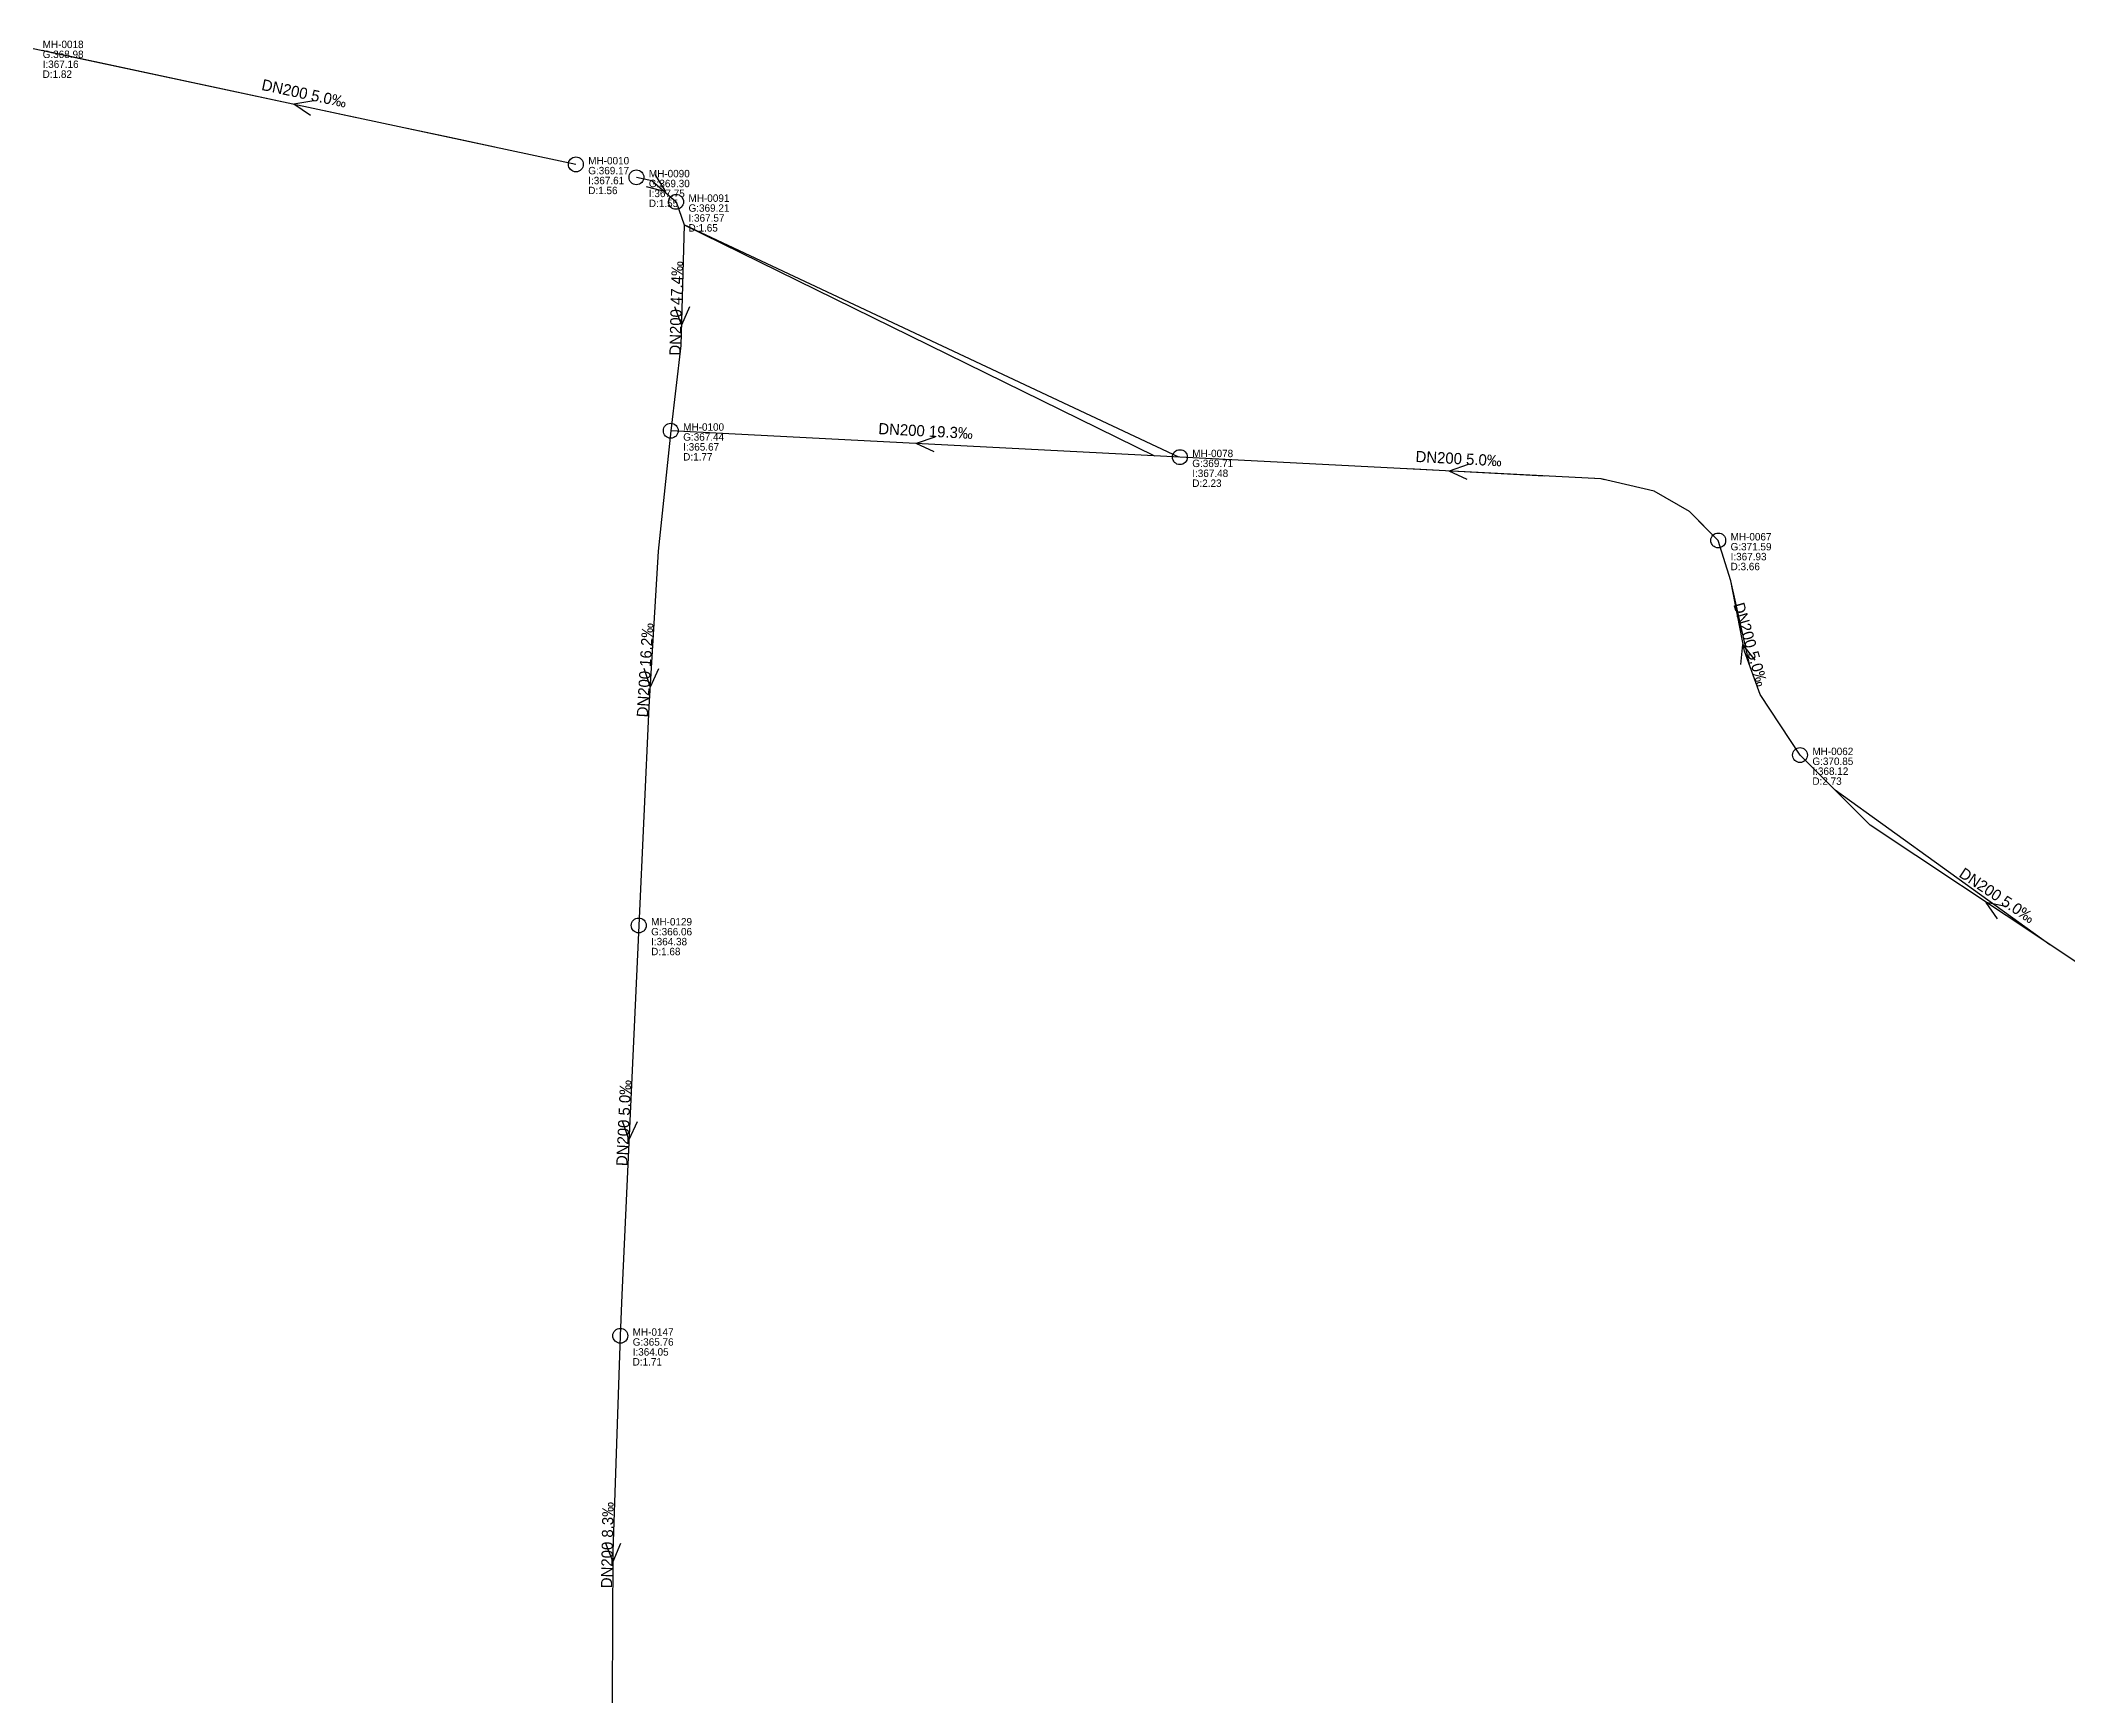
# Model space of a CAD drawing. Header units: metres. Extents: x 449913 to 451990, y 2566939 to 2570822.
# Drawn here: x 450681.6 to 451008.7, y 2570287.5 to 2570554.5 of the extents above; entities that cross this region are included whole.
import ezdxf
from ezdxf.enums import TextEntityAlignment as Align

# ---------------------------------------------------------------- set-up
doc = ezdxf.new("R2010")
doc.units = ezdxf.units.M
for name, color, linetype in [('SEW-LABEL', 2, 'Continuous'), ('SEW-MH', 7, 'Continuous'), ('SEW-MH-LABEL', 8, 'Continuous'), ('SEW-PIPE-DN200', 3, 'Continuous'), ('SEW-RIDER', 8, 'Continuous')]:
    doc.layers.add(name, color=color, linetype=linetype)

msp = doc.modelspace()

# ---------------------------------------------------------------- linework, layer by layer
at = {"layer": 'SEW-LABEL'}
for p, q in [((450725.69, 2570544.77), (450722.51, 2570544.23)), ((450725.19, 2570542.43), (450722.51, 2570544.23)), ((450779.34, 2570530.97), (450782.46, 2570530.15)), ((450780.76, 2570532.9), (450782.46, 2570530.15)), ((450783.91, 2570511.62), (450785.03, 2570508.59)), ((450786.31, 2570511.55), (450785.03, 2570508.59)), ((450825.94, 2570490.55), (450822.88, 2570489.51)), ((450825.81, 2570488.16), (450822.88, 2570489.51)), ((450911.95, 2570486.1), (450908.89, 2570485.05)), ((450911.83, 2570483.7), (450908.89, 2570485.05)), ((450955.94, 2570453.87), (450956.26, 2570457.09)), ((450958.25, 2570454.54), (450956.26, 2570457.09)), ((450778.94, 2570453.27), (450779.96, 2570450.21)), ((450781.33, 2570453.13), (450779.96, 2570450.21)), ((450997.4, 2570412.82), (450995.56, 2570415.48)), ((450998.72, 2570414.81), (450995.56, 2570415.48)), ((450775.48, 2570380.21), (450776.54, 2570377.16)), ((450777.88, 2570380.1), (450776.54, 2570377.16)), ((450772.79, 2570312.1), (450773.94, 2570309.08)), ((450775.19, 2570312.05), (450773.94, 2570309.08))]:
    msp.add_line(p, q, dxfattribs=at)
at = {"layer": 'SEW-MH'}
for centre in [(450767.99, 2570534.53), (450777.77, 2570532.45), (450784.17, 2570528.49), (450783.31, 2570491.56), (450865.45, 2570487.3), (450952.31, 2570473.86), (450965.51, 2570439.24), (450778.14, 2570411.75), (450775.16, 2570345.56)]:
    msp.add_circle(centre, 1.2, dxfattribs=at)
at = {"layer": 'SEW-PIPE-DN200'}
for points in [[(450767.99, 2570534.53), (450679.96, 2570553.29)], [(450777.77, 2570532.45), (450780.27, 2570531.92), (450784.17, 2570528.49), (450784.17, 2570528.49)], [(450784.17, 2570528.49), (450785.46, 2570524.79), (450784.95, 2570505.32), (450783.31, 2570491.56)], [(450783.31, 2570491.56), (450781.25, 2570472.11), (450779.77, 2570447.01), (450778.14, 2570411.75)], [(450865.45, 2570487.3), (450783.31, 2570491.56)], [(450952.31, 2570473.86), (450952.31, 2570473.86), (450947.66, 2570478.52), (450941.97, 2570481.83), (450933.43, 2570483.78), (450865.45, 2570487.3)], [(450965.51, 2570439.24), (450965.51, 2570439.24), (450959.07, 2570449), (450956.55, 2570456.01), (450954.37, 2570467.34), (450952.31, 2570473.86)], [(451030.08, 2570392.44), (451006.13, 2570408.45), (450976.83, 2570427.93), (450965.51, 2570439.24)], [(450778.14, 2570411.75), (450775.39, 2570352.15), (450775.16, 2570345.56)], [(450775.16, 2570345.56), (450773.97, 2570310.74), (450773.79, 2570275.58)]]:
    msp.add_lwpolyline(points, dxfattribs=at)
at = {"layer": 'SEW-RIDER'}
for points in [[(450732.38, 2570542.12), (450681.9, 2570552.88)], [(450754.92, 2570537.32), (450747.65, 2570538.87), (450740.79, 2570540.33)], [(450780.27, 2570531.92), (450784.17, 2570528.49), (450784.17, 2570528.49)], [(450865.26, 2570487.31), (450785.46, 2570524.79), (450861.36, 2570487.52)], [(450924.27, 2570484.26), (450903.3, 2570485.34), (450902.14, 2570485.4)], [(450933.97, 2570483.66), (450933.43, 2570483.78), (450932.34, 2570483.84)], [(450947.66, 2570478.52), (450941.97, 2570481.83), (450935.04, 2570483.41)], [(450952.31, 2570473.86), (450950.54, 2570475.63), (450947.66, 2570478.52)], [(450952.31, 2570473.86), (450952.31, 2570473.86), (450952.31, 2570473.86)], [(450957.48, 2570453.41), (450954.37, 2570467.34)], [(451005.83, 2570408.65), (450971.17, 2570433.58)]]:
    msp.add_lwpolyline(points, dxfattribs=at)

# ---------------------------------------------------------------- texts
at = {"layer": 'SEW-LABEL'}
for s, rotation, p in [('DN200 5.0‰', 347.9694, (450723.97, 2570545.11)), ('DN200 47.4‰', 88.5022, (450785.07, 2570511.29)), ('DN200 19.3‰', 357.034, (450824.38, 2570490.63)), ('DN200 5.0‰', 357.034, (450910.39, 2570486.17)), ('DN200 5.0‰', 286.1989, (450956.68, 2570456.85)), ('DN200 16.2‰', 86.6293, (450780.05, 2570452.9)), ('DN200 5.0‰', 326.3841, (450996.81, 2570415.85)), ('DN200 5.0‰', 87.3541, (450776.61, 2570379.85)), ('DN200 8.3‰', 88.9428, (450773.96, 2570311.78))]:
    msp.add_text(s, height=1.8, rotation=rotation, dxfattribs=at).set_placement(p, align=Align.CENTER)
at = {"layer": 'SEW-MH-LABEL'}
for s, p in [('G:368.98', (450681.96, 2570551.69)), ('MH-0018', (450681.96, 2570553.29)), ('D:1.82', (450681.96, 2570548.49)), ('I:367.16', (450681.96, 2570550.09)), ('G:369.17', (450769.99, 2570532.93)), ('MH-0010', (450769.99, 2570534.53)), ('MH-0090', (450779.77, 2570532.45)), ('D:1.56', (450769.99, 2570529.73)), ('I:367.61', (450769.99, 2570531.33)), ('G:369.30', (450779.77, 2570530.85)), ('I:367.75', (450779.77, 2570529.25)), ('D:1.55', (450779.77, 2570527.65)), ('G:369.21', (450786.17, 2570526.89)), ('MH-0091', (450786.17, 2570528.49)), ('I:367.57', (450786.17, 2570525.29)), ('D:1.65', (450786.17, 2570523.69)), ('G:367.44', (450785.31, 2570489.96)), ('MH-0100', (450785.31, 2570491.56)), ('D:1.77', (450785.31, 2570486.76)), ('I:365.67', (450785.31, 2570488.36)), ('MH-0078', (450867.45, 2570487.3)), ('G:369.71', (450867.45, 2570485.7)), ('I:367.48', (450867.45, 2570484.1)), ('D:2.23', (450867.45, 2570482.5)), ('MH-0067', (450954.31, 2570473.86)), ('G:371.59', (450954.31, 2570472.26)), ('I:367.93', (450954.31, 2570470.66)), ('D:3.66', (450954.31, 2570469.06)), ('G:370.85', (450967.51, 2570437.64)), ('MH-0062', (450967.51, 2570439.24)), ('D:2.73', (450967.51, 2570434.44)), ('I:368.12', (450967.51, 2570436.04)), ('MH-0129', (450780.14, 2570411.75)), ('G:366.06', (450780.14, 2570410.15)), ('I:364.38', (450780.14, 2570408.55)), ('D:1.68', (450780.14, 2570406.95)), ('MH-0147', (450777.16, 2570345.56)), ('G:365.76', (450777.16, 2570343.96)), ('I:364.05', (450777.16, 2570342.36)), ('D:1.71', (450777.16, 2570340.76))]:
    msp.add_text(s, height=1.2, dxfattribs=at).set_placement(p)

doc.saveas('drawing.dxf')
